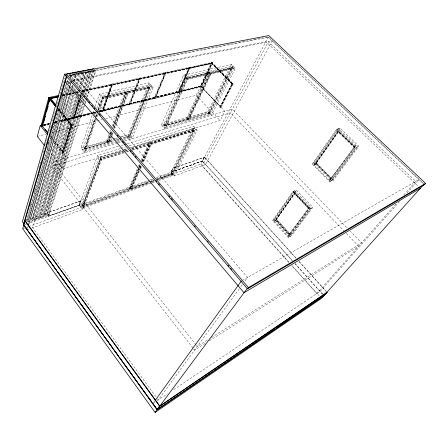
<?xml version="1.0" encoding="UTF-8"?>
<svg xmlns="http://www.w3.org/2000/svg" width="448" height="448" viewBox="0 0 448 448"><rect width="100%" height="100%" fill="white"/><g stroke="black" fill="none" stroke-linecap="round" stroke-linejoin="round"><path stroke-width="0.34" stroke-dasharray="2.24 1.68" d="M38.965 168.073L40.897 161.353M43.417 152.611L44.772 147.902M45.741 144.542L47.673 137.816M49.61 131.096L51.542 124.37M52.511 121.01L55.418 110.925M56.386 107.559L58.705 99.495M60.256 94.114L64.898 77.974M48.07 143.802L48.849 141.114M52.562 128.358L53.928 123.659M56.47 114.929L58.425 108.214M60.962 99.484L62.916 92.77M30.162 205.654L30.946 202.966M34.07 192.231L35.437 187.533M38.562 176.798L39.928 172.099M42.47 163.374L44.425 156.666M46.962 147.941L48.916 141.226M50.478 135.862L54.583 121.766M55.367 119.084L58.492 108.343M59.27 105.661L62.983 92.91M63.767 90.227L65.33 84.857M26.326 221.362L66.735 83.154M66.931 82.482L67.715 79.8M67.278 86.358L28.045 219.643L29.383 221.474L28.123 221.928L26.785 220.091L66.797 83.3M66.993 82.628L67.973 79.279M68.953 75.925L69.737 73.242M27.401 221.586L67.234 86.206M68.023 83.524L68.813 80.847M69.994 76.826L70.392 75.482L68.65 73.45M68.068 83.675L68.858 80.998M70.039 76.978L71.226 72.962M28.123 221.928L68.113 86.66M68.902 83.978L69.496 81.973M70.683 77.952L71.478 75.275L70.605 74.256M28.958 219.318L68.146 86.811M68.936 84.134L69.731 81.458M70.717 78.109L72.302 72.755M71.792 79.156L73.382 73.808M27.485 228.452L28.084 226.447M51.486 150.422L52.287 147.75M56.482 133.722L58.475 127.042M62.67 113.014L65.666 102.995M68.863 92.31L69.658 89.634M72.453 80.287L74.85 72.268M70.902 89.846L31.55 220.702L30.878 219.789M71.702 87.175L72.307 85.176M73.511 81.166L75.516 74.491L73.78 72.475M73.153 90.244L33.706 219.934L32.368 218.109L71.484 88.077M71.686 87.405L72.29 85.394M73.5 81.374L76.322 71.988L78.058 74.004M72.156 88.962L32.458 220.377L31.455 219.01M72.358 88.295L73.164 85.624M74.374 81.626L76.591 74.284L75.718 73.276M73.814 91.185L34.608 219.61L33.275 217.79L72.122 89.202M72.324 88.53L73.136 85.854M74.351 81.833L77.386 71.786M73.354 89.572L74.189 86.722M75.186 83.552L78.842 71.512M73.982 90.692L75.04 87.175M76.026 84.011L79.901 71.31M74.262 92.019L32.704 227.735L157.024 398.311M74.469 91.347L75.494 88.004M76.72 83.994L77.946 79.985L247.537 277.469L244.658 281.422M74.217 94.226L35.851 219.167L34.513 217.353L33.275 217.79M74.995 91.734L75.858 88.883M77.09 84.874L81.351 71.03L83.087 73.03M75.46 93.335L36.747 218.848L35.414 217.034L36.646 216.597L37.985 218.406L76.468 94.371M75.611 92.848L76.698 89.331M77.722 85.994L82.404 70.834M76.675 93.699L77.644 90.552M78.742 87.035L83.636 71.226M78.876 96.953L40.998 217.33L39.665 215.527L76.591 96.998M77.42 94.332L78.249 91.666M79.498 87.674L84.89 70.358M77.078 95.48L38.881 218.086L37.542 216.278L38.774 215.841L40.107 217.65L78.07 96.51M77.286 94.814L78.114 92.148M79.57 87.483L84.14 72.828L83.272 71.831M39.665 215.527L40.886 215.096L77.986 96.695M78.193 96.029L79.234 92.702M80.483 88.71L86.324 70.084L88.054 72.066M78.277 95.844L79.111 93.178M80.366 89.186L85.579 72.548L83.843 70.56M78.954 96.594L80.007 93.257M81.054 89.919L87.36 69.888M78.691 98.711L72.598 118.037L73.136 118.686L79.246 99.366M79.531 96.046L80.158 94.046M61.824 112.062L72.408 124.925L63.577 152.695L62.849 152.902L62.278 152.191L71.019 124.527L71.77 124.337L72.363 125.059L71.613 125.25L71.019 124.527M78.915 99.898L73.231 117.88L73.774 118.53L79.47 100.554M79.912 96.639L80.601 94.567M61.662 113.025L71.428 124.902L62.989 151.553L62.636 151.654L71.064 124.998L62.63 114.733M80.086 96.701L80.718 94.702M79.302 99.534L42.218 216.894L40.886 215.096M80.063 97.311L80.758 94.926M81.956 91.336L88.782 69.619L90.513 71.596L83.703 92.91M92.047 113.361L74.088 117.802L73.87 117.544L79.492 99.786M80.326 97.16L80.954 95.183M63.577 152.695L63.011 151.984L71.77 124.337M62.849 152.902L71.658 125.121L62.838 114.386M80.528 97.222L81.161 95.228M74.088 117.802L79.716 100.05M80.55 97.423L81.178 95.446M82.012 100.884L45.203 215.83L43.87 214.038L80.5 98.745M80.713 98.078L81.346 96.079M82.617 92.081L89.813 69.423M80.405 99.21L43.109 216.574L41.77 214.782L42.986 214.351L44.324 216.143L80.937 101.567M80.612 98.543L81.463 95.878M82.734 91.874L89.09 71.87L88.222 70.879M43.87 214.038L45.08 213.606L81.446 99.775M81.659 99.109L82.51 96.443M83.574 93.117L91.23 69.154L92.96 71.12L85.45 94.394M81.788 98.907L82.639 96.242M82.225 100.218L83.216 97.35M84.358 93.57L92.254 68.958M83.653 102.81L47.292 215.085L45.959 213.298L47.163 212.873L82.303 103.902M83.16 101.248L84.017 98.588M85.305 94.601L93.66 68.69M82.449 103.701L46.413 215.398L45.08 213.606M83.306 101.041L84.162 98.381M83.871 102.144L84.946 98.823M86.022 95.502L93.985 70.924L93.117 69.938M51.106 153.927L62.754 168.739L66.214 158.082L54.102 142.867M83.933 105.823L48.496 214.654L30.906 220.931M84.801 103.169L85.663 100.514M86.744 97.194L95.385 70.65L69.395 75.678M48.362 216.166L49.778 211.826L80.741 200.861L79.296 205.285L48.362 216.166L79.162 205.117L80.741 200.861M30.587 221.626L48.832 215.102L84.991 104.311M85.21 103.65L86.078 100.996M87.377 97.014L95.822 71.142L94.091 69.182M48.496 216.345L49.913 212.005L80.87 201.034M98.095 114.559L84.795 152.606L81.021 147.969L92.708 113.764M92.932 113.103L94.058 109.816M95.183 106.523L99.45 94.024L149.134 82.869L153.199 87.31L132.054 138.678L128.341 134.366L149.134 82.869M94.31 115.651L82.527 149.822L84.202 149.335L95.133 117.841M94.539 114.99L95.67 111.709M96.802 108.422L101.108 95.934L150.758 84.638L129.825 136.091L122.903 138.118M117.029 141.859L85.613 151.071L84.011 149.106L84.442 147.857L114.576 139.16M95.357 117.186L96.723 113.249M98.09 109.312L102.872 95.536L104.222 97.087L99.182 111.507M95.614 117.186L83.754 151.329L85.428 150.836M95.844 116.53L96.986 113.249M98.123 109.967L102.458 97.49L152.079 86.083L131.029 137.491L129.545 137.922L150.528 86.442L149.206 84.991L128.335 136.522M95.362 119.19L85.103 148.663L107.044 142.307L109.984 134.512M96.275 116.575L97.188 113.954M98.554 110.023L102.889 97.58L125.91 92.282L112.924 126.717M95.525 119.381L85.254 148.848L107.195 142.486L110.135 134.691M96.438 116.76L97.35 114.145M98.487 110.869L103.051 97.77L126.073 92.467L113.081 126.896M85.613 151.071L86.05 149.822L114.162 141.624M111.81 84.129L102.418 110.673L102.95 111.294L112.37 84.762L111.81 84.129L111.205 84.258L101.825 110.818L102.357 111.44L111.759 84.89L139.294 78.898L139.513 79.145L112.33 85.03L103.258 110.594L103.04 110.342L112.106 84.778L112.33 85.03M99.361 111.552L102.687 110.734L111.748 85.154L111.524 84.902L82.202 91.241M79.246 205.223L97.686 155.445L120.35 148.568M151.39 183.182L83.294 207.99L81.883 206.175L82.32 205.027L153.149 179.519M111.843 136.259L109.374 142.744L107.794 143.203L106.294 141.411L108.735 134.91M109.715 132.311L110.93 129.063M111.91 126.459L125.087 91.358L126.739 90.983L128.38 92.82L114.806 128.481M82.897 205.772L100.66 158.631M110.23 133.862L111.457 130.614M110.382 134.042L111.608 130.794M106.294 141.411L107.873 140.958L110.32 134.467M110.566 133.818L111.546 131.219M113.019 127.327L126.739 90.983M31.657 228.116L82.566 209.49L101.343 159.886L123.967 152.858M107.794 143.203L110.258 136.707M111.238 134.109L112.224 131.516M113.697 127.618L126.734 93.206L125.087 91.358M83.294 207.99L83.731 206.842L149.279 183.047M108.752 142.005L111.216 135.52M111.462 134.87L112.448 132.278M113.921 128.386L127.702 92.064L149.296 87.086L129.422 136.013L122.752 137.945M111.367 135.699L108.903 142.184L113.568 140.829M111.614 135.05L112.599 132.457M114.324 127.915L127.87 92.249L149.458 87.265L129.567 136.186M112.09 135.61L113.075 133.017M139.569 78.154L129.545 103.97L130.071 104.569L140.123 78.758L139.569 78.154L139.003 78.277L128.996 104.104L129.522 104.703L139.558 78.882L165.323 73.556L140.056 79.027L139.832 78.781L130.161 103.65L130.374 103.891L155.148 97.765L130.161 103.65M129.73 138.141L130.222 136.942L128.638 135.106L128.15 136.304L129.73 138.141L123.715 139.905M165.374 72.598L154.829 97.726L155.35 98.297L165.922 73.181L165.374 72.598L164.853 72.716L154.314 97.854L154.834 98.426L165.396 73.298L189.381 68.348L165.609 73.214L155.434 97.412L178.786 91.924L155.434 97.412M139.468 168.655L130.155 189.728L128.845 188.143L138.102 167.042M138.382 166.404L139.787 163.206M141.187 160.014L148.764 142.75L150.125 142.33L151.553 143.965L143.349 162.462M129.5 188.938L138.785 167.849M139.065 167.21L140.19 164.657M141.602 161.459L149.475 143.567M128.845 188.143L130.155 187.673L138.874 167.877M139.154 167.238L140.28 164.685M141.686 161.487L150.125 142.33M138.919 168.011L129.629 189.095L83.031 205.946L100.806 158.805L122.875 151.99M139.205 167.373L140.33 164.814M142.016 160.983L149.621 143.73L132.233 149.1M139.748 168.017L140.879 165.463M142.57 161.633L150.192 144.385L148.764 142.75M138.824 170.733L130.922 188.602L153.849 180.314M139.955 168.179L141.086 165.626M142.778 161.801L150.965 143.287L193.816 130.054L172.189 173.684L157.119 179.133M138.964 170.895L131.051 188.759L148.736 182.364M140.09 168.342L141.221 165.788M142.918 161.958L151.11 143.455L193.956 130.211M139.384 171.394L131.46 189.258L130.155 187.673M140.515 168.846L141.652 166.292M161.409 124.863L183.568 75.135L231.526 64.366L235.402 68.236L211.389 115.298L207.827 111.524L161.409 124.863L165.066 128.946L187.566 79.335L235.402 68.236M178.444 91.89L178.959 92.445L189.963 67.984L189.426 67.424L188.938 67.53L177.962 92.008L178.483 92.562L189.476 68.09L212.43 63.129L211.898 62.591L211.439 62.686L200.11 86.537L200.62 87.074L212.246 62.63L233.184 83.838L220.909 107.526L220.438 107.66L219.906 107.111L232.092 83.513L232.574 83.39L233.122 83.95L232.646 84.073L232.092 83.513M189.426 67.424L162.87 126.493L164.22 126.101L186.57 76.496L187.869 77.857L165.407 127.428L164.058 127.82L186.463 78.176L234.332 67.172L210.409 114.257L209.222 114.604L233.117 67.452L231.857 66.192L208.062 113.372M178.578 91.7L189.168 68.124M179.043 91.588L189.633 68.023L211.854 63.482L211.641 63.263L200.715 86.24L179.043 91.588L200.917 86.453L200.715 86.24M164.035 125.899L164.562 124.74L208.443 112.078L209.966 113.686L209.401 114.794L165.592 127.63L164.035 125.899L209.194 112.868L231.84 68.068L210.644 72.951L188.597 118.849M105.582 118.726L196.174 95.301L200.603 85.977L224.885 111.322L220.041 120.512L130.732 147.896M99.434 111.406L200.558 86.43L211.949 62.479L212.481 63.017L201.068 86.962L99.966 112.034M201.443 86.716L212.391 63.756L232.232 83.86L220.254 106.658L201.208 86.778L220.483 106.59M186.48 118.289L208.421 72.302L209.726 72.005L211.294 73.612L189.19 119.493L187.93 119.862L186.48 118.289L187.746 117.925L189.19 119.493M209.726 72.005L187.202 119.073L165.2 125.451M187.93 119.862L209.994 73.914L208.421 72.302M71.966 81.183L272.205 40.975L205.554 164.5L174.227 175.958L170.946 172.189L172.894 168.23L204.501 157.22L173.023 168.375L171.074 172.334L202.457 161.067L204.54 157.136L296.05 258.048M171.024 172.278L193.67 126.336L197.17 130.133L174.227 175.958M156.57 179.194L170.979 173.986L171.511 172.911L156.43 178.343M158.592 180.561L172.346 175.554L172.878 174.479L157.802 179.95M207.827 111.524L231.526 64.366M208.443 112.078L207.889 113.182L209.401 114.794M209.25 113.03L233.072 65.912L185.164 76.815M220.254 106.658L232.232 83.86M219.906 107.111L220.382 106.977L232.574 83.39M220.438 107.66L232.702 83.961L233.184 83.838M170.946 172.189L202.328 160.927L204.372 157.08M157.388 179.855L200.749 164.125L268.257 37.24L423.472 183.831M272.63 220.45L292.835 191.638L296.29 190.019L312.844 207.351L291.575 235.648L288.21 237.474L272.63 220.45L276.041 218.742L296.29 190.019M312.172 164.063L336.454 129.438L339.959 128.072L358.803 146.216L333.211 180.258L329.79 181.905L312.172 164.063L315.655 162.546L339.959 128.072M274.49 221.25L275.218 220.214L276.668 219.486L290.046 234.058L289.29 235.071L287.857 235.844L274.49 221.25L275.94 220.517L276.668 219.486M314.188 164.959L315.056 163.727L316.54 163.083L331.671 178.343L330.758 179.564L329.302 180.258L314.188 164.959L315.666 164.315L316.54 163.083M153.67 402.5L154.896 400.803M239.31 288.764L158.256 400.002L157.433 398.877M240.957 286.507L242.603 284.245M287.857 235.844L288.613 234.83L290.046 234.058M329.302 180.258L330.215 179.038L331.671 178.343M288.21 237.474L309.445 209.093L312.844 207.351M329.79 181.905L355.37 147.722L358.803 146.216M395.875 203.946L316.837 293.569L291.631 265.524M403.732 195.037L415.75 181.412L268.419 41.737L202.014 165.794L288.831 262.405M399.554 201.522L320.062 291.402L173.174 389.99M406.952 193.161L418.964 179.575L243.09 280.011M152.852 403.631L155.176 402.074M157.175 400.73L167.367 393.887M205.246 343.364L194.628 350.09L193.766 348.986M209.373 340.749L358.63 246.182L346.046 233.094M207.29 340.166L197.243 346.5L196.381 345.402M211.428 337.557L361.553 242.872L350.381 231.302M27.087 229.79L31.002 228.357M22.697 228.704L24.668 227.987M25.323 227.752L27.955 226.8M28.61 226.559L149.503 182.711M150.158 182.476L154.762 180.807M151.9 182.095L154.526 181.143M152.046 182.946L154.666 181.994M81.883 206.175L148.708 182.034M149.363 181.793L153.294 180.376M172.301 173.746L171.142 174.166L193.866 128.223L195.003 129.461L172.183 175.37L173.342 174.944L196.207 129.086L131.824 148.949M151.357 181.418L153.978 180.466M157.248 179.284L172.318 173.83L195.07 127.854L129.987 147.773M25.032 224.678L26.354 224.207M30.257 222.802L149.195 180.113M149.856 179.878L152.482 178.931M156.425 177.52L202.496 160.983L292.202 260.389M26.785 220.091L28.045 219.643M31.119 218.551L32.368 218.109M204.54 157.136L296.391 258.642M125.546 151.166L128.223 150.338M123.978 152.516L101.388 159.516L100.206 158.077L127.456 149.694M126.633 151.693L127.96 151.278M131.947 150.041L194.393 130.687L193.256 129.45L131.443 148.467M126.633 152.034L129.293 151.206M132.619 150.175L197.17 130.133M124.068 151.407L100.335 158.659L81.654 208.314L83.132 207.777L101.898 158.178L100.71 156.738L82.051 206.394L80.573 206.926L99.148 157.214L123.334 149.811M124.734 151.2L128.078 150.17M123.995 149.61L126.661 148.792M62.754 168.739L123.402 150.142M124.068 149.94L127.4 148.915M121.016 148.366L125.686 146.955M129.018 145.942L193.67 126.336M118.49 146.306L51.492 166.376L193.334 348.438M121.173 145.505L123.183 144.906M127.204 143.702L230.384 112.795L343.627 230.58M117.802 142.878L52.825 162.025L195.95 344.848M118.076 142.794L121.15 141.887M124.734 140.834L232.35 109.122L346.976 227.786M117.701 141.669L120.372 140.885M116.838 140.846L119.515 140.062M123.53 138.891L130.222 136.942M209.966 113.686L166.118 126.47L164.562 124.74M84.011 149.106L113.439 140.571M114.089 140.459L118.787 139.02M116.234 140.056L118.905 139.283M209.339 113.025L188.737 119.006L210.806 73.114L231.997 68.219M81.021 147.969L112.347 138.97M113.014 138.774L117.012 137.626M120.344 136.668L128.341 134.366M115.248 138.97L117.925 138.197M121.274 137.228L128.638 135.106M62.278 152.191L63.011 151.984M37.296 136.377L46.088 134.103M51.498 132.703L102.2 119.599M71.064 124.998L71.428 124.902M71.658 125.121L72.408 124.925M43.641 126L49.073 124.656M54.499 123.312L59.931 121.962M60.609 121.794L91.146 114.223M93.856 113.551L96.572 112.874M43.663 124.645L49.095 123.306M55.21 121.8L57.926 121.128M60.648 120.462L91.896 112.762M92.579 112.594L95.295 111.922M99.372 110.919L200.603 85.977M43.932 124.617L50.042 123.11M54.796 121.94L59.545 120.77M60.228 120.602L92.137 112.734M92.82 112.571L95.536 111.899M98.93 111.065L200.782 85.966L201.292 86.498L99.462 111.692M42.398 125.311L49.106 123.654M54.477 122.332L58.498 121.335M59.17 121.173L73.259 117.695L73.472 117.953L60.726 121.106M73.87 117.544L90.502 113.439M93.162 112.784L95.822 112.123M99.148 111.306L102.474 110.482L102.687 110.734M103.04 110.342L129.634 103.779L129.842 104.02L103.258 110.594M43.781 125.154L49.213 123.816M54.639 122.472L58.033 121.632M60.749 120.966L90.608 113.585M91.291 113.422L96.04 112.246M43.96 125.25L49.325 123.922M54.018 122.763L58.044 121.766M92.714 113.198L96.034 112.375M43.792 125.462L49.224 124.118M54.656 122.774L58.05 121.934M60.766 121.262L92.669 113.372M93.352 113.204L96.068 112.532M153.199 87.31L103.606 98.812L99.45 94.024M186.469 78.344L209.205 73.108M62.328 95.452L65.744 94.718M69.154 93.979L78.708 91.913M81.441 91.325L212.481 63.017M61.998 95.603L67.402 94.438M68.074 94.293L78.198 92.103M62.227 95.878L67.626 94.707M68.303 94.562L75.051 93.1M75.723 92.954L78.428 92.372M82.426 91.504L111.748 85.154M62.143 96.107L67.598 94.926M68.281 94.78L73.735 93.593M76.468 93.005L79.195 92.411M82.606 91.672L212.218 63.577L211.686 63.039L82.046 91.011M212.391 63.756L231.997 83.922M62.446 94.629L67.906 93.453M68.589 93.307L72.688 92.422M75.415 91.84L78.148 91.252M81.564 90.518L211.949 62.479M212.246 62.63L211.758 62.737L232.702 83.961M62.255 95.284L66.354 94.399M69.082 93.811L73.175 92.926M75.902 92.338L77.952 91.896M65.307 81.71L68.729 81.026M72.839 80.203L265.922 41.625L418.331 186.402M70.118 76.132L95.822 71.142M68.712 75.225L268.145 36.814L424.586 184.52M69.664 75.634L268.257 37.24M336.454 129.438L355.37 147.722M354.463 147.129L338.285 131.494L315.739 163.43L330.882 178.718L354.598 147.067L338.425 131.438L315.879 163.369L331.022 178.657M315.655 162.546L333.211 180.258M315.056 163.727L330.758 179.564M211.439 62.686L232.898 84.392L232.417 84.515L211.49 63.297M188.938 67.53L189.476 68.09M220.382 106.977L220.909 107.526M200.558 86.43L201.068 86.962M183.568 75.135L187.566 79.335M308.857 208.23L294.65 193.295L275.884 219.884L289.274 234.472L308.997 208.163L294.79 193.228L276.018 219.811L289.408 234.399M292.835 191.638L309.445 209.093M196.174 95.301L220.041 120.512M164.853 72.716L165.396 73.298M276.041 218.742L291.575 235.648M275.94 220.517L289.29 235.071M275.218 220.214L288.613 234.83M139.003 78.277L139.558 78.882M298.866 261.15L326.088 291.166M299.208 261.75L326.894 292.292M295.008 263.497L323.506 295.075M202.328 160.927L292.538 260.982M294.874 263.575L323.378 295.165M200.749 164.125L289.156 262.483M291.962 265.608L319.094 295.786M111.205 84.258L111.759 84.89M90.681 70.409L91.543 71.394M170.979 173.986L172.346 175.554M80.769 72.307L81.637 73.31M79.279 72.01L80.578 73.511M78.254 72.789L79.122 73.797M73.17 73.769L74.038 74.777M72.094 73.97L72.962 74.984M81.861 90.569L82.426 91.23M107.873 140.958L109.374 142.744M97.686 155.445L101.343 159.886M58.738 108.31L61.387 111.524M58.106 108.433L62.07 113.254M62.513 113.792L72.201 125.58L71.445 125.77L62.636 115.046M58.425 109.021L61.074 112.241M58.111 108.707L61.219 112.487M58.195 109.329L60.855 112.571M58.234 109.682L60.878 112.902M84.442 147.857L86.05 149.822M50.445 135.822L53.906 140.162M54.337 140.706L62.989 151.553M50.523 136.455L52.69 139.171M54.421 141.344L62.636 151.654M50.21 137.978L53.67 142.324M47.219 148.994L49.381 151.732M82.32 205.027L83.731 206.842M79.162 205.117L82.566 209.49M47.163 212.873L48.832 215.102M186.626 78.512L165.346 125.614L187.348 119.235L209.362 73.27L186.626 78.512M293.793 191.19L273.571 219.979L274.658 221.161L294.946 192.405L296.066 191.873L275.766 220.606L274.68 219.419L294.913 190.663L311.489 208.046L290.231 236.376L289.122 235.161L310.302 206.802L309.193 207.368L288.025 235.754L289.139 236.97L310.38 208.611L293.793 191.19M337.422 129.063L313.135 163.643L314.362 164.886L338.738 130.334L339.875 129.886L315.493 164.388L314.266 163.15L338.559 128.621L357.437 146.815L331.845 180.914L330.59 179.642L356.087 145.51L354.967 145.998L329.476 180.18L330.736 181.451L356.317 147.302L337.422 129.063M309.473 207.917L308.364 208.482L294.151 193.53L295.271 193.004L309.473 207.917M355.079 146.86L353.959 147.347L337.775 131.695L338.918 131.247L355.079 146.86M149.968 87.819L103.718 98.538L102.368 96.986L148.646 86.374L149.968 87.819M232.484 68.706L187.264 79.178L185.97 77.818L231.224 67.446L232.484 68.706"/><path stroke-width="0.67" d="M41.625 125.149L40.264 125.479L37.296 136.377L44.632 145.701M59.035 95.362L48.793 97.563L41.065 125.826L41.608 126.504L42.963 126.168M41.608 126.504L49.364 98.252L48.793 97.563M42.297 126.336L50.036 98.235L49.325 98.386L48.759 97.698L49.465 97.541M43.204 124.079L42.661 126.062L42.308 126.146L47.93 133.202M43.568 122.758L45.388 116.155M46.665 111.535L47.214 109.553M47.578 108.231L48.121 106.249M49.398 101.629L49.941 99.646M66.063 73.942L64.557 74.228L22.4 221.642L24.074 223.955M66.422 74.194L65.974 75.751L247.481 288.882L424.586 184.52L425.6 183.394L268.794 35.588L66.422 74.194L248.455 287.566L247.481 288.882M23.738 223.49L66.298 76.272M23.587 225.198L25.088 220.713L159.841 406.084L157.046 409.707L23.811 225.12M66.914 76.166L22.697 228.704L155.103 412.412L321.429 298.39L423.522 184.806M28.28 225.775L71.299 81.318M155.305 400.238L241.427 280.963M157.119 409.522L159.695 406.05L327.04 292.365L323.994 295.753L157.293 409.763L23.727 225.148M155.103 412.412L247.486 288.075M157.293 409.763L159.869 406.291L327.04 292.365M325.142 294.129L326.883 292.191M157.046 409.707L178.528 395.024M179.682 394.234L212.559 371.756M213.713 370.966L274.865 329.168M276.018 328.378L308.896 305.9M310.05 305.11L323.316 296.044M323.848 295.68L326.894 292.292M420.358 188.328L244.009 292.751L65.307 81.71M248.455 287.566L425.6 183.394M43.114 125.63L41.754 125.966L41.216 125.283M49.364 98.252L58.234 96.337M51.425 98.213L56.829 97.048M58.727 96.846L49.179 98.918L48.614 98.23M49.762 99.064L50.126 98.986M67.155 73.735L68.65 73.45M69.737 73.242L71.226 72.962M72.302 72.755L73.78 72.475M74.85 72.268L76.322 71.988M77.386 71.786L78.842 71.512M79.901 71.31L81.351 71.03M82.404 70.834L83.843 70.56M84.89 70.358L86.324 70.084M87.36 69.888L88.782 69.619M89.813 69.423L91.23 69.154M92.254 68.958L93.66 68.69M78.708 90.009L79.615 91.073M81.43 93.206L82.337 94.27M83.698 95.866L84.605 96.93M85.966 98.526L87.326 100.128M88.693 101.724L89.6 102.788M91.717 105.274L92.624 106.338M93.985 107.94L94.892 109.004M96.706 111.132L97.614 112.196M98.974 113.792L100.335 115.388M117.275 135.268L118.182 136.332M119.997 138.46L120.904 139.524M122.265 141.126L123.626 142.722M124.533 143.786L125.44 144.85M130.278 150.528L131.186 151.592M132.546 153.188L133.454 154.252M135.268 156.386L136.175 157.45M155.837 180.522L156.744 181.586M158.558 183.719L159.466 184.783M168.84 195.782L169.747 196.846M171.108 198.442L172.469 200.038M194.404 225.781L195.311 226.845M207.402 241.035L208.309 242.099M227.976 265.177L228.883 266.246M230.698 268.374L231.605 269.438M64.557 74.228L66.735 76.787M56.095 105.095L49.918 97.591L49.162 97.754L55.782 105.801M51.537 101.226L52.427 102.306M53.312 103.387L55.978 106.63M48.983 98.42L55.591 106.462M45.254 129.315L47.846 132.569M40.264 125.479L47.617 134.719M24.864 220.797L159.622 406.235M24.629 226.251L27.087 229.645M29.137 232.473L32.816 237.563M34.048 239.26L37.733 244.356M38.55 245.487L42.235 250.578M43.462 252.274L47.146 257.365M48.373 259.062L51.649 263.592M52.466 264.723L56.56 270.379M57.792 272.076L61.062 276.601M61.886 277.732L65.979 283.394M67.206 285.09L70.482 289.615M71.299 290.746L79.895 302.63M80.713 303.761L89.309 315.638M90.126 316.77L93.811 321.866M95.861 324.694L98.722 328.653M99.546 329.784L103.23 334.874M105.274 337.702L108.959 342.798M109.777 343.93L112.644 347.889M114.688 350.717L118.373 355.807M119.605 357.504L122.058 360.903M124.107 363.731L127.792 368.822M129.018 370.518L132.703 375.609M133.521 376.74L137.206 381.836M138.432 383.533L142.117 388.623M143.343 390.32L145.393 393.148M147.437 395.976L151.53 401.638M152.762 403.334L156.033 407.859"/></g></svg>
